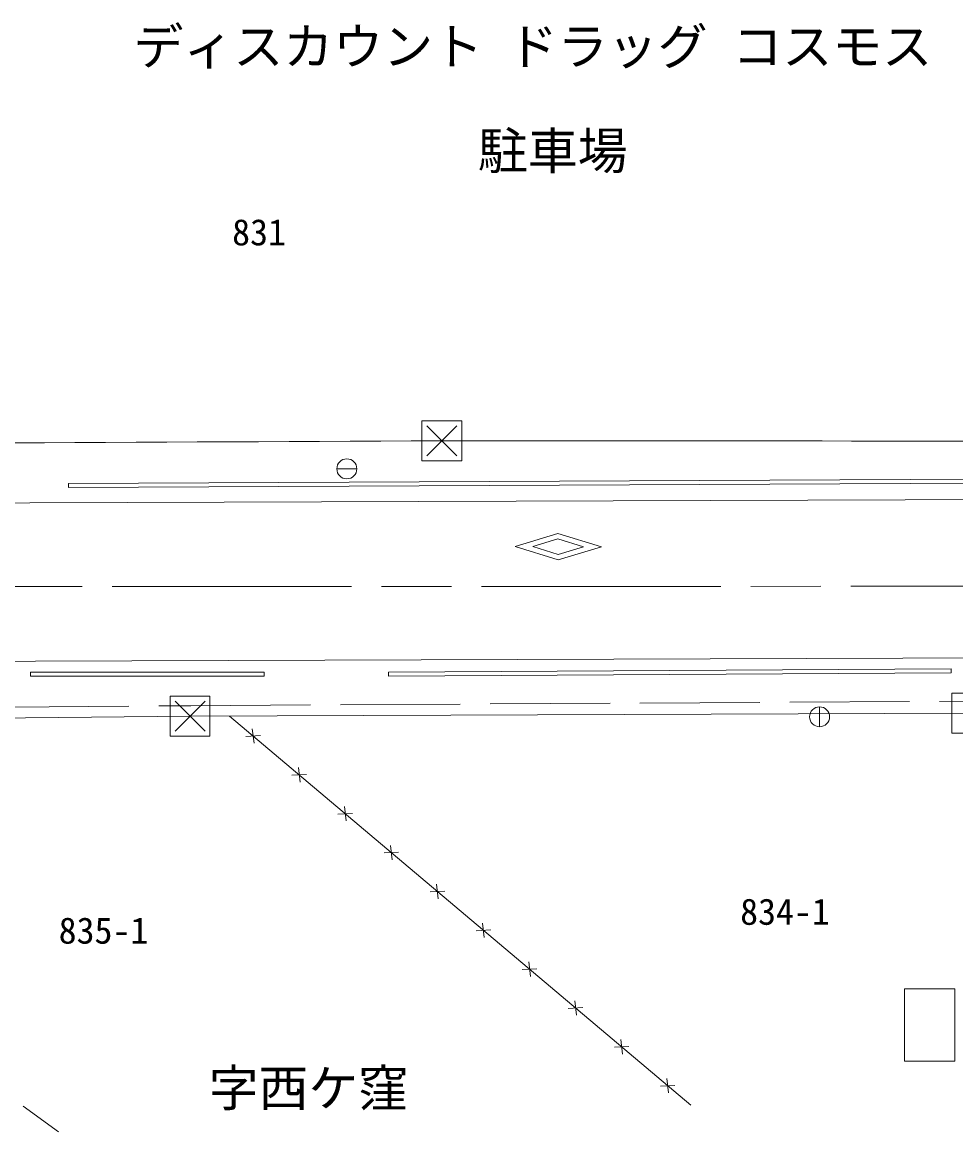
# Model space of a CAD drawing. Units: millimetres, scale not verified. Extents: x 40000 to 680000, y 20000 to 380000.
# Drawn here: x 95619 to 142380, y 258919 to 314522 of the extents above; entities that cross this region are included whole.
import ezdxf
from ezdxf.enums import TextEntityAlignment as Align

# ---------------------------------------------------------------- set-up
doc = ezdxf.new("R2010")
doc.units = ezdxf.units.MM
doc.header["$LTSCALE"] = 1000
doc.linetypes.add('CHAIN', pattern=[18.5, 12, -1.5, 3.5, -1.5])
doc.linetypes.add('DASHED', pattern=[7.5, 6, -1.5])
for name, color, linetype, lineweight in [('M-BGD', 7, 'Continuous', 13), ('M-BGD-EXST', 7, 'Continuous', 13), ('M-BMK', 2, 'CHAIN', 13), ('M-STR-STRC', 7, 'Continuous', 13)]:
    doc.layers.add(name, color=color, linetype=linetype, lineweight=lineweight)
doc.layers.add('M-BMK-HTXT', color=7, linetype='Continuous')
doc.styles.add('ＭＳ ゴシック', font='')
doc.styles.get('ＭＳ ゴシック').set_extended_font_data('MS Gothic')

msp = doc.modelspace()

# ---------------------------------------------------------------- linework, layer by layer
at = {"layer": 'M-BGD'}
for p, q in [((96732, 293451), (95200, 293443)), ((98263, 293458), (96732, 293451)), ((99794, 293465), (98263, 293458)), ((101326, 293473), (99794, 293465)), ((102857, 293480), (101326, 293473)), ((104389, 293488), (102857, 293480)), ((105920, 293495), (104389, 293488)), ((107452, 293502), (105920, 293495)), ((108983, 293510), (107452, 293502)), ((110515, 293517), (108983, 293510)), ((112046, 293525), (110515, 293517)), ((113578, 293532), (112046, 293525)), ((115109, 293539), (113578, 293532)), ((116640, 293547), (115109, 293539)), ((118106, 293546), (116640, 293547)), ((119571, 293545), (118106, 293546)), ((121036, 293544), (119571, 293545)), ((122501, 293543), (121036, 293544)), ((123966, 293542), (122501, 293543)), ((125431, 293542), (123966, 293542)), ((126897, 293541), (125431, 293542)), ((128362, 293540), (126897, 293541)), ((129827, 293539), (128362, 293540)), ((131292, 293538), (129827, 293539)), ((132757, 293537), (131292, 293538)), ((134223, 293537), (132757, 293537)), ((135688, 293536), (134223, 293537)), ((137153, 293535), (135688, 293536)), ((138618, 293534), (137153, 293535)), ((140083, 293533), (138618, 293534)), ((141548, 293532), (140083, 293533)), ((143014, 293531), (141548, 293532)), ((97932, 291413), (153130, 291671)), ((97932, 291413), (97933, 291213)), ((97933, 291213), (153129, 291471)), ((96038, 281950), (107732, 281950)), ((96038, 281950), (96038, 281750)), ((107732, 281950), (107732, 281750)), ((113967, 281959), (142141, 282112)), ((113967, 281959), (113969, 281759)), ((113969, 281759), (142142, 281912)), ((142141, 282112), (142142, 281912)), ((96038, 281750), (107732, 281750)), ((129104, 260254), (106004, 279750)), ((106823, 278732), (107553, 278770)), ((107145, 279114), (107230, 278388)), ((109452, 277167), (109537, 276441)), ((109130, 276785), (109860, 276823)), ((111436, 274838), (112167, 274876)), ((111759, 275220), (111844, 274494)), ((114066, 273273), (114151, 272547)), ((113743, 272891), (114474, 272929)), ((116050, 270944), (116780, 270982)), ((116373, 271326), (116458, 270600)), ((118680, 269379), (118765, 268653)), ((118357, 268997), (119087, 269035)), ((120664, 267050), (121394, 267088)), ((120987, 267432), (121072, 266706)), ((142332, 266086), (139812, 266086)), ((139812, 266086), (139812, 262466)), ((142332, 262466), (142332, 266086)), ((123293, 265485), (123379, 264759)), ((122971, 265103), (123701, 265141)), ((125278, 263156), (126008, 263194)), ((125600, 263538), (125686, 262812)), ((139812, 262466), (142332, 262466)), ((127907, 261591), (127993, 260865)), ((127585, 261209), (128315, 261247))]:
    msp.add_line(p, q, dxfattribs=at)
at = {"layer": 'M-BGD', "linetype": 'DASHED'}
msp.add_line((77427, 273367), (97437, 258919), dxfattribs=at)
msp.add_lwpolyline([(68325, 280012), (87463, 280124), (104061, 280273), (143083, 280499), (182705, 280133)], dxfattribs=at)
at = {"layer": 'M-BGD'}
msp.add_lwpolyline([(68325, 279386), (87519, 279580), (104025, 279741), (143179, 279903), (182313, 279599)], dxfattribs=at)
at = {"layer": 'M-BGD-EXST'}
for p, q in [((115890, 292797), (117390, 294297)), ((115890, 294297), (117390, 292797)), ((111378, 292141), (112378, 292141)), ((103275, 278991), (104775, 280491)), ((103275, 280491), (104775, 278991)), ((135559, 280215), (135559, 279215))]:
    msp.add_line(p, q, dxfattribs=at)
for points in [[(115640, 292547), (117640, 292547), (117640, 294547), (115640, 294547)], [(142179, 278903), (144179, 278903), (144179, 280903), (142179, 280903)], [(103025, 278741), (105025, 278741), (105025, 280741), (103025, 280741)]]:
    msp.add_lwpolyline(points, close=True, dxfattribs=at)
for centre in [(111878, 292141), (135559, 279715)]:
    msp.add_circle(centre, 500, dxfattribs=at)
at = {"layer": 'M-BMK'}
msp.add_line((167619, 286258), (69076, 286243), dxfattribs=at)
at = {"layer": 'M-STR-STRC'}
for points in [[(187661, 290372), (149586, 290614), (96001, 290440), (74229, 290369)], [(72136, 282419), (144550, 282668), (181758, 282592), (187695, 282504), (198226, 282558), (233117, 282703), (248091, 282926), (253794, 282824), (277587, 282972), (327046, 283291), (345951, 283349)]]:
    msp.add_lwpolyline(points, dxfattribs=at)
for points in [[(120309, 288250), (122448, 288897), (124628, 288232), (122456, 287583)], [(121195, 288247), (122447, 288626), (123729, 288235), (122458, 287855)]]:
    msp.add_lwpolyline(points, close=True, dxfattribs=at)

# ---------------------------------------------------------------- texts
at = {"layer": 'M-BMK-HTXT', "style": 'ＭＳ ゴシック'}
for s, p in [('ディスカウント ドラッグ コスモス', (101196, 314225)), ('駐車場', (118444, 308993))]:
    msp.add_text(s, height=1833, dxfattribs=at).set_placement(p, align=Align.TOP_LEFT)
for s, height, p in [('831', 1320, (107482, 303997)), ('834-1', 1320, (133825, 269951)), ('835-1', 1320, (99690, 269006)), ('字西ケ窪', 1833, (109957, 261110))]:
    msp.add_text(s, height=height, dxfattribs=at).set_placement(p, align=Align.MIDDLE_CENTER)

doc.saveas('drawing.dxf')
